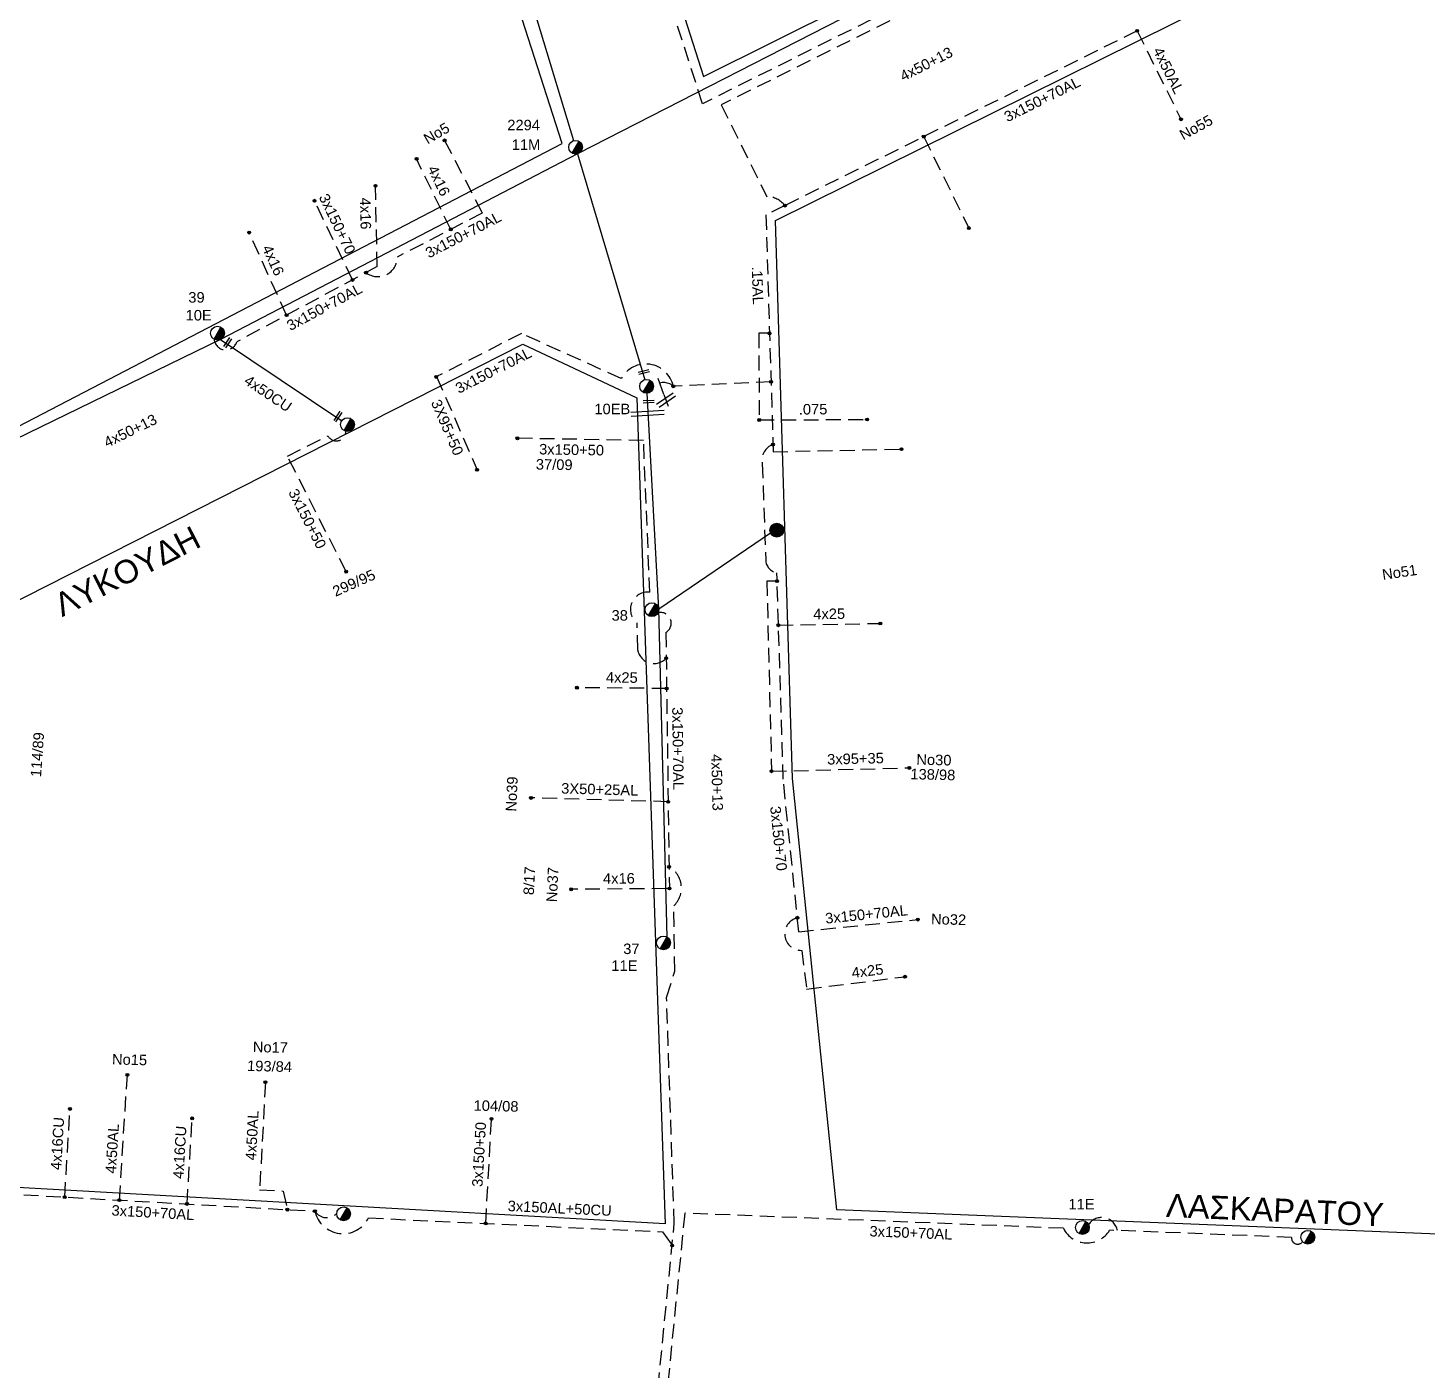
# Model space of a CAD drawing. Header units: millimetres. Extents: x 2910 to 3994, y 712 to 1224.
# Drawn here: x 3242.7 to 3362.5, y 862.5 to 977.4 of the extents above; entities that cross this region are included whole.
import ezdxf
from ezdxf.enums import TextEntityAlignment as Align

# ---------------------------------------------------------------- set-up
doc = ezdxf.new("R2010")
doc.units = ezdxf.units.MM
doc.linetypes.add('DASHED', pattern=[19.05, 12.7, -6.35])
for name, color, linetype in [('.075', 7, 'Continuous'), ('.15AL', 7, 'Continuous'), ('3x150+50', 7, 'Continuous'), ('3x150+50 XLPE', 7, 'Continuous'), ('3x150+70', 7, 'Continuous'), ('3x150+70AL', 7, 'Continuous'), ('3x150AL+50CU', 7, 'Continuous'), ('3X50+25AL', 7, 'DASHED'), ('3x95+35', 7, 'Continuous'), ('3X95+50', 7, 'Continuous'), ('4x16', 7, 'Continuous'), ('4x16CU', 7, 'Continuous'), ('4x25', 7, 'Continuous'), ('4x50+13', 7, 'Continuous'), ('4x50+16AL', 7, 'Continuous'), ('4x50AL', 7, 'Continuous'), ('4x50CU', 7, 'Continuous'), ('text διευθύνσεων', 7, 'Continuous'), ('TEXT ΚΑΛΩΔΙΩΝ', 7, 'Continuous'), ('Επιγραφές - Σχήματα', 7, 'Continuous'), ('Μηχανική τομή', 7, 'Continuous'), ('Στύλος Ξύλινος', 7, 'Continuous'), ('Στύλος Ξύλινος @ 1', 7, 'Continuous'), ('Στύλος ΦΜ', 7, 'Continuous'), ('Στύλος ΦΜ @ 1', 7, 'Continuous'), ('Συνδέσεις', 7, 'Continuous'), ('Τομή', 7, 'Continuous'), ('Υπόβαθρο ΔΕΗ', 7, 'Continuous')]:
    doc.layers.add(name, color=color, linetype=linetype)
doc.styles.get("Standard").update_dxf_attribs({"font": 'arial.ttf'})
doc.linetypes.add('SYN_LINE', pattern='A,0.5,-0.0001,["/\\/\\/\\/",Standard,S=0.1,R=0,X=0,Y=-0.05],-0.25', length=0.7501)

# ---------------------------------------------------------------- blocks, each defined once
blk = doc.blocks.new('ΥΠΑΡΧΩΝ ΤΣΙΜΕΝΤΕΝΙΟΣ ΣΤΥΛΟΣ')
at = {"layer": 'Στύλος ΦΜ'}
blk.add_hatch(color=7, dxfattribs=at).paths.add_polyline_path([(-1.29, -2.28, 0.574793), (2.62, 0, 0.268822), (1.3, 2.27)])
at = {"layer": 'Στύλος ΦΜ', "color": 7}
blk.add_line((-1.29, -2.28), (1.3, 2.27), dxfattribs=at)
blk.add_circle((0, 0), 2.62, dxfattribs=at)
at = {"layer": 'Στύλος ΦΜ', "flags": 4}
for tag, p in [('ΑΡΙΘΜΟΣ', (-4.68, 8.05)), ('ΤΥΠΟΣ', (-4.91, 3.03))]:
    blk.add_attdef(tag, p, '', height=4, dxfattribs=at)
blk = doc.blocks.new('ΥΠΑΡΧΩΝ ΞΥΛΙΝΟΣ ΣΤΥΛΟΣ')
at = {"layer": 'Στύλος Ξύλινος'}
h = blk.add_hatch(color=7, dxfattribs=at)
h.paths.add_polyline_path([(-2.62, 0, 0.270008), (-1.29, -2.28), (1.3, 2.27, 0.576266)])
h.paths.add_polyline_path([(-1.29, -2.28, 0.574793), (2.62, 0, 0.268822), (1.3, 2.27)])
at = {"layer": 'Στύλος Ξύλινος', "color": 7}
blk.add_line((-1.29, -2.28), (1.3, 2.27), dxfattribs=at)
blk.add_circle((0, 0), 2.62, dxfattribs=at)
at = {"layer": 'Στύλος Ξύλινος', "flags": 4}
for tag, p in [('ΑΡΙΘΜΟΣ', (-4.91, 8.6)), ('ΤΥΠΟΣ', (-4.85, 3.39))]:
    blk.add_attdef(tag, p, '', height=4, dxfattribs=at)
blk = doc.blocks.new('ΜΗΧΑΝΙΚΗ ΤΟΜΗ')
at = {"layer": 'Μηχανική τομή', "ltscale": 40}
for p, q in [((-1.89, 0.78), (5.69, 0.78)), ((-1.89, -0.77), (5.69, -0.77))]:
    blk.add_line(p, q, dxfattribs=at)
blk = doc.blocks.new('_ΣΥΝΔΕΣΗ')
at = {"layer": 'Συνδέσεις', "linetype": 'SYN_LINE', "ltscale": 40}
blk.add_hatch(color=256, dxfattribs=at).paths.add_polyline_path([(0.5, -0.01, 1), (-0.5, -0.01, 1)])
at = {"layer": 'Συνδέσεις'}
blk.add_circle((0, -0.01), 0.5, dxfattribs=at)
blk = doc.blocks.new('ΤΟΜΗ')
at = {"layer": 'Τομή', "ltscale": 40}
for p, q in [((-5.68, 0), (17.06, 0)), ((-5.68, -2.77), (17.06, -2.77))]:
    blk.add_line(p, q, dxfattribs=at)
blk = doc.blocks.new('τομή_')
at = {"layer": 'Επιγραφές - Σχήματα'}
for p, q in [((-1.29, -0.22), (0.13, 0.75)), ((-1.08, -0.46), (0.34, 0.51)), ((-0.66, 0.62), (-0.29, -0.37))]:
    blk.add_line(p, q, dxfattribs=at)

msp = doc.modelspace()

# ---------------------------------------------------------------- linework, layer by layer
at = {"layer": '.075', "color": 27, "linetype": 'DASHED', "lineweight": -3, "ltscale": 0.1}
msp.add_lwpolyline([(3306.2, 951.26), (3305.28, 951.26), (3305.32, 943.84), (3314.55, 943.88)], dxfattribs=at)
at = {"layer": '.15AL', "color": 27, "linetype": 'DASHED', "lineweight": -3, "ltscale": 0.1}
msp.add_lwpolyline([(3307.51, 962.2), (3305.89, 961.4), (3306.51, 941.12), (3317.5, 941.34)], dxfattribs=at)
for points in [[(3306.33, 947.11), (3297.96, 946.73, 0.37714), (3296.26, 946.72, -50.919741)], [(3306.49, 941.73, 0.367191), (3305.58, 940.13), (3305.87, 931.85, 0.350378), (3306.83, 930.74, 0.55802)]]:
    msp.add_lwpolyline(points, format="xyb", dxfattribs=at)
at = {"layer": '3x150+50', "color": 1, "linetype": 'DASHED', "lineweight": -3, "ltscale": 0.1}
msp.add_lwpolyline([(3269.94, 930.85), (3264.91, 940.73), (3268.37, 942.49, 0.792498), (3269.92, 942.87, -27.234377)], format="xyb", dxfattribs=at)
at = {"layer": '3x150+50', "color": 173, "linetype": 'DASHED', "lineweight": -3, "ltscale": 0.1}
msp.add_lwpolyline([(3281.89, 875.02), (3282.39, 883.97)], dxfattribs=at)
at = {"layer": '3x150+50 XLPE', "color": 173, "linetype": 'DASHED', "lineweight": -3, "ltscale": 0.1}
msp.add_lwpolyline([(3297.35, 923.44, -0.621072), (3294.91, 924.13), (3294.86, 926.44, -0.764885), (3295.95, 929.08), (3295.41, 942.08), (3284.61, 942.27)], format="xyb", dxfattribs=at)
at = {"layer": '3x150+70', "color": 1, "linetype": 'DASHED', "lineweight": -3, "ltscale": 0.1}
msp.add_lwpolyline([(3270.48, 955.84), (3267.23, 962.62)], dxfattribs=at)
at = {"layer": '3x150+70', "color": 27, "linetype": 'DASHED', "lineweight": -3, "ltscale": 0.1}
msp.add_lwpolyline([(3308.71, 900), (3307.37, 913.07), (3306.83, 930.74)], dxfattribs=at)
at = {"layer": '3x150+70AL', "color": 5, "linetype": 'DASHED', "lineweight": -3, "ltscale": 0.1}
for points in [[(3327.99, 986.05), (3328.53, 984.91), (3300.46, 970.93), (3280.95, 1031.9, -0.857316), (3280.22, 1034.19, 0.812051), (3280.22, 1034.19, -0.812051)], [(3351.85, 873.45, -0.758258), (3350.91, 873.82), (3335.33, 874.44, -0.59233), (3331.37, 874.6), (3298.94, 875.9), (3296.96, 855.96)], [(3335.99, 874.41, 0.672493), (3333.53, 874.93, 0.534149)]]:
    msp.add_lwpolyline(points, format="xyb", dxfattribs=at)
at = {"layer": '3x150+70AL', "color": 27, "linetype": 'DASHED', "lineweight": -3, "ltscale": 0.1}
for points in [[(3343.05, 998.44), (3345.72, 993.09), (3329.94, 985.23), (3330.14, 984.82), (3302.06, 970.83), (3305.98, 962.96, -0.241175), (3307.51, 962.2, 0.137878)], [(3297.96, 946.73, 0.694331), (3293.5, 947.39), (3284.95, 951.24), (3277.69, 947.55)]]:
    msp.add_lwpolyline(points, format="xyb", dxfattribs=at)
for points in [[(3337.69, 977.17), (3307.51, 962.2)], [(3319.41, 968.1), (3323.27, 960.28)], [(3308.71, 900), (3318.9, 901.05)]]:
    msp.add_lwpolyline(points, dxfattribs=at)
at = {"layer": '3x150+70AL', "color": 1, "linetype": 'DASHED', "lineweight": -3, "ltscale": 0.1}
for points in [[(3278.37, 967.79), (3281.6, 961.56), (3274.32, 957.79, -0.623804), (3271.64, 956.46, -3286.153623)], [(3272.6, 956.98), (3260.58, 950.53, -0.822471), (3258.63, 950.76, -9.559203)]]:
    msp.add_lwpolyline(points, format="xyb", dxfattribs=at)
at = {"layer": '3x150+70AL', "color": 173, "linetype": 'DASHED', "lineweight": -3, "ltscale": 0.1}
for points in [[(3296.65, 927.32, -0.871467), (3297.32, 925.64), (3297.62, 903.71)], [(3291.32, 857.42), (3296.28, 857.19), (3298.04, 875.01), (3297.38, 894.38), (3298.09, 896.62), (3298, 902.22, 0.502277), (3297.6, 905.56, 1.280528)], [(3214.01, 877.99, 0.70115), (3218.16, 877.96), (3232.45, 877.44, 0.47555), (3232.82, 878.01), (3267.26, 876.07, 0.490574), (3269.14, 875.89)]]:
    msp.add_lwpolyline(points, format="xyb", dxfattribs=at)
at = {"layer": '3x150AL+50CU', "color": 173, "linetype": 'DASHED', "lineweight": -3, "ltscale": 0.1}
msp.add_lwpolyline([(3267.26, 876.07, 0.703436), (3271.86, 875.49), (3297.04, 874.3), (3297.86, 873.14)], format="xyb", dxfattribs=at)
at = {"layer": '3X50+25AL', "color": 173, "linetype": 'DASHED', "lineweight": -3, "ltscale": 0.1}
msp.add_lwpolyline([(3297.52, 911.14), (3285.75, 911.47)], dxfattribs=at)
at = {"layer": '3x95+35', "color": 27, "linetype": 'DASHED', "lineweight": -3, "ltscale": 0.1}
msp.add_lwpolyline([(3306.85, 930.04), (3305.97, 930.04), (3306.37, 913.75), (3318.17, 914.04)], dxfattribs=at)
at = {"layer": '3X95+50', "color": 27, "linetype": 'DASHED', "lineweight": -3, "ltscale": 0.1}
msp.add_lwpolyline([(3277.69, 947.55), (3281.15, 939.57)], dxfattribs=at)
at = {"layer": '4x16', "color": 1, "linetype": 'DASHED', "lineweight": -3, "ltscale": 0.1}
for points in [[(3278.9, 960.16), (3275.97, 966.2)], [(3272.6, 956.98), (3272.45, 963.88)], [(3264.84, 952.81), (3261.63, 959.89)]]:
    msp.add_lwpolyline(points, dxfattribs=at)
at = {"layer": '4x16CU', "color": 173, "linetype": 'DASHED', "lineweight": -3, "ltscale": 0.1}
for points in [[(3245.84, 877.28), (3246.28, 884.83)], [(3256.31, 876.69), (3256.75, 884.02)]]:
    msp.add_lwpolyline(points, dxfattribs=at)
at = {"layer": '4x25', "color": 27, "linetype": 'DASHED', "lineweight": -3, "ltscale": 0.1}
msp.add_lwpolyline([(3306.96, 926.26), (3315.68, 926.41)], dxfattribs=at)
at = {"layer": '4x25', "color": 173, "linetype": 'DASHED', "lineweight": -3, "ltscale": 0.1}
for points in [[(3297.38, 920.84), (3289.69, 920.91)], [(3297.39, 903.7), (3289.21, 903.64)]]:
    msp.add_lwpolyline(points, dxfattribs=at)
at = {"layer": '4x25', "color": 27, "linetype": 'DASHED', "lineweight": -3, "ltscale": 0.1}
msp.add_lwpolyline([(3308.59, 901.19, 0.907196), (3308.96, 898.41), (3309.38, 895.09), (3317.8, 896.15)], format="xyb", dxfattribs=at)
at = {"layer": '4x50+13', "color": 1, "linetype": 'Continuous', "lineweight": -3, "ltscale": 0.1}
msp.add_lwpolyline([(3321.13, 982.7), (3289.76, 966.64), (3259.17, 950.74), (3227.2, 935.16)], dxfattribs=at)
at = {"layer": '4x50+13', "color": 173, "linetype": 'Continuous', "lineweight": -3, "ltscale": 0.1}
for points in [[(3297.42, 899.55), (3296.71, 927.67), (3295.71, 946.13)], [(3296.71, 927.67), (3306.28, 934.17)]]:
    msp.add_lwpolyline(points, dxfattribs=at)
at = {"layer": '4x50+16AL', "color": 1, "linetype": 'Continuous', "lineweight": -3, "ltscale": 0.1}
for points in [[(3266.63, 1039.34), (3271.71, 1024.34), (3280, 998.9), (3289.42, 967.77)], [(3289.76, 966.64), (3295.51, 947.29)]]:
    msp.add_lwpolyline(points, dxfattribs=at)
at = {"layer": '4x50AL', "color": 27, "linetype": 'DASHED', "lineweight": -3, "ltscale": 0.1}
msp.add_lwpolyline([(3337.69, 977.17), (3341.44, 969.59)], dxfattribs=at)
at = {"layer": '4x50AL', "color": 173, "linetype": 'DASHED', "lineweight": -3, "ltscale": 0.1}
for points in [[(3250.52, 877.01), (3251.2, 887.74)], [(3263.02, 887.11), (3262.53, 877.9), (3264.55, 877.79), (3264.91, 876.2)]]:
    msp.add_lwpolyline(points, dxfattribs=at)
at = {"layer": '4x50CU', "color": 1, "linetype": 'SYN_LINE', "lineweight": -3, "ltscale": 10}
msp.add_lwpolyline([(3259.17, 950.74), (3269.56, 943.77)], dxfattribs=at)
at = {"layer": 'Υπόβαθρο ΔΕΗ', "linetype": 'Continuous', "lineweight": -3}
for points in [[(3269.63, 1069.91), (3300.55, 973.27), (3361.19, 1003.48), (3348.76, 1053.1), (3345.28, 1067.18), (3340.16, 1081.1), (3333.38, 1096.63), (3327.02, 1111.22), (3319.51, 1123.05), (3310.9, 1124.74), (3269.63, 1069.91)], [(3255.46, 1051.21), (3201.95, 979.91), (3226.99, 935.58), (3288.43, 967.52), (3278.98, 996.93), (3274.44, 1011.14), (3261.92, 1050.34), (3255.46, 1051.21)], [(3306.71, 960.91), (3359.39, 987.04), (3364.97, 984.89), (3375.71, 882.72), (3367.7, 873.94), (3311.96, 876.18)], [(3311.96, 876.18), (3308.17, 913.12), (3306.71, 960.91)], [(3232.09, 878.65), (3233.2, 924.01), (3285.06, 950.33)], [(3285.06, 950.33), (3294.83, 945.73)], [(3297.16, 946.02), (3296.65, 947.39)], [(3294.83, 945.73), (3297.25, 874.98), (3232.09, 878.65)]]:
    msp.add_lwpolyline(points, dxfattribs=at)

# ---------------------------------------------------------------- block references
at = {"layer": 'Επιγραφές - Σχήματα'}
msp.add_blockref('τομή_', (3297.82, 945.4), dxfattribs=at)
at = {"layer": 'Μηχανική τομή', "lineweight": -3, "xscale": 0.1249999999999999, "yscale": 0.1249999999999999, "zscale": 0.2499999999999677}
for p, rotation in [((3259.91, 950.66), 236.2969894102244), ((3295.67, 947.99), 194.1136315462945), ((3296.09, 945.41), 183.3685172509942), ((3269.35, 944.33), 236.2969894102244)]:
    msp.add_blockref('ΜΗΧΑΝΙΚΗ ΤΟΜΗ', p, dxfattribs=dict(at, rotation=rotation))
at = {"layer": 'Στύλος Ξύλινος @ 1', "lineweight": -3, "ltscale": 40, "xscale": 0.2250000000000227, "yscale": 0.2250000000000227, "zscale": 0.2250000000000227}
msp.add_blockref('ΥΠΑΡΧΩΝ ΞΥΛΙΝΟΣ ΣΤΥΛΟΣ', (3306.82, 934.4), dxfattribs=at)
at = {"layer": 'Στύλος ΦΜ @ 1', "lineweight": -3, "ltscale": 40}
ref = msp.add_blockref('ΥΠΑΡΧΩΝ ΤΣΙΜΕΝΤΕΝΙΟΣ ΣΤΥΛΟΣ', (3289.59, 967.2), dxfattribs=dict(at, xscale=0.225, yscale=0.225, zscale=0.225))
ref.add_attrib('ΤΥΠΟΣ', '11M', dxfattribs={"layer": 'Στύλος ΦΜ', "height": 0.9, "flags": 4}).set_placement((3284.12, 966.7), align=Align.BOTTOM_LEFT)
ref.add_attrib('ΑΡΙΘΜΟΣ', '2294', (3283.74, 968.65), dxfattribs={"layer": 'Στύλος ΦΜ', "height": 0.9, "flags": 4})
ref = msp.add_blockref('ΥΠΑΡΧΩΝ ΤΣΙΜΕΝΤΕΝΙΟΣ ΣΤΥΛΟΣ', (3258.92, 951.27), dxfattribs=dict(at, xscale=0.225, yscale=0.225, zscale=0.225))
ref.add_attrib('ΤΥΠΟΣ', '10Ε', dxfattribs={"layer": 'Στύλος ΦΜ', "height": 0.9, "flags": 4}).set_placement((3256.19, 952.09), align=Align.BOTTOM_LEFT)
ref.add_attrib('ΑΡΙΘΜΟΣ', '39', (3256.42, 953.89), dxfattribs={"layer": 'Στύλος ΦΜ', "height": 0.9, "flags": 4})
ref = msp.add_blockref('ΥΠΑΡΧΩΝ ΤΣΙΜΕΝΤΕΝΙΟΣ ΣΤΥΛΟΣ', (3295.67, 946.72), dxfattribs=dict(at, xscale=0.225, yscale=0.225, zscale=0.225))
ref.add_attrib('ΤΥΠΟΣ', '10ΕΒ', dxfattribs={"layer": 'Στύλος ΦΜ', "height": 0.9, "flags": 4}).set_placement((3291.2, 944.06), align=Align.BOTTOM_LEFT)
at = {"layer": 'Στύλος ΦΜ @ 1', "lineweight": -3, "ltscale": 40, "xscale": 0.225, "yscale": 0.225, "zscale": 0.225}
for p in [(3270.05, 943.44), (3269.72, 875.84), (3352.3, 873.83)]:
    msp.add_blockref('ΥΠΑΡΧΩΝ ΤΣΙΜΕΝΤΕΝΙΟΣ ΣΤΥΛΟΣ', p, dxfattribs=at)
at = {"layer": 'Στύλος ΦΜ @ 1', "lineweight": -3, "ltscale": 40}
ref = msp.add_blockref('ΥΠΑΡΧΩΝ ΤΣΙΜΕΝΤΕΝΙΟΣ ΣΤΥΛΟΣ', (3296.13, 927.59), dxfattribs=dict(at, xscale=0.225, yscale=0.225, zscale=0.225))
ref.add_attrib('ΑΡΙΘΜΟΣ', '38', (3292.67, 926.65), dxfattribs={"layer": 'Στύλος ΦΜ', "height": 0.9, "flags": 4})
ref = msp.add_blockref('ΥΠΑΡΧΩΝ ΤΣΙΜΕΝΤΕΝΙΟΣ ΣΤΥΛΟΣ', (3297.12, 899.04), dxfattribs=dict(at, xscale=0.225, yscale=0.225, zscale=0.225))
ref.add_attrib('ΤΥΠΟΣ', '11E', dxfattribs={"layer": 'Στύλος ΦΜ', "height": 0.9, "flags": 4}).set_placement((3292.65, 896.38), align=Align.BOTTOM_LEFT)
ref.add_attrib('ΑΡΙΘΜΟΣ', '37', (3293.67, 898.09), dxfattribs={"layer": 'Στύλος ΦΜ', "height": 0.9, "flags": 4})
ref = msp.add_blockref('ΥΠΑΡΧΩΝ ΤΣΙΜΕΝΤΕΝΙΟΣ ΣΤΥΛΟΣ', (3333, 874.67), dxfattribs=dict(at, xscale=0.225, yscale=0.225, zscale=0.225))
ref.add_attrib('ΤΥΠΟΣ', '11Ε', dxfattribs={"layer": 'Στύλος ΦΜ', "height": 0.9, "flags": 4}).set_placement((3331.8, 875.95), align=Align.BOTTOM_LEFT)
at = {"layer": 'Συνδέσεις', "lineweight": -3, "xscale": 0.25, "yscale": 0.25, "zscale": 0.25}
for p in [(3337.69, 977.17), (3341.44, 969.6), (3319.41, 968.11), (3278.37, 967.79), (3275.97, 966.21), (3272.45, 963.89), (3267.23, 962.62), (3307.52, 962.2), (3261.63, 959.89), (3278.9, 960.16), (3323.27, 960.28), (3271.64, 956.46), (3270.48, 955.84), (3264.84, 952.82), (3306.2, 951.26), (3277.65, 947.53), (3297.96, 946.73), (3306.33, 947.11), (3305.32, 943.84), (3314.55, 943.88), (3284.61, 942.27), (3306.49, 941.73), (3317.5, 941.34), (3281.15, 939.57), (3269.94, 930.85), (3306.85, 930.04), (3306.96, 926.26), (3315.68, 926.41), (3297.35, 923.44), (3289.7, 920.91), (3297.38, 920.84), (3306.37, 913.75), (3318.17, 914.04), (3285.76, 911.47), (3297.52, 911.14), (3297.6, 905.56), (3289.21, 903.64), (3297.62, 903.71), (3308.59, 901.2), (3318.9, 901.05), (3317.8, 896.15), (3251.2, 887.74), (3263.02, 887.11), (3246.28, 884.83), (3256.75, 884.02), (3282.39, 883.97), (3245.84, 877.28), (3250.52, 877.02), (3256.31, 876.69), (3264.91, 876.2), (3267.26, 876.07), (3281.89, 875.02), (3297.86, 873.14)]:
    msp.add_blockref('_ΣΥΝΔΕΣΗ', p, dxfattribs=at)
at = {"layer": 'Τομή', "lineweight": -3, "xscale": 0.125, "yscale": 0.125, "zscale": 0.2499999999999997, "rotation": 3.414891450011851}
msp.add_blockref('ΤΟΜΗ', (3295.04, 944.54), dxfattribs=at)

# ---------------------------------------------------------------- texts
at = {"layer": 'text διευθύνσεων', "color": 7, "linetype": 'Continuous', "lineweight": -3, "ltscale": 0.1}
for s, rotation, p in [('ΛΥΚΟΥΔΗ', 26.9109, (3251.18, 930.89)), ('ΛΑΣΚΑΡΑΤΟΥ', 357.4522, (3349.49, 876.17))]:
    msp.add_text(s, height=2, rotation=rotation, dxfattribs=at).set_placement(p, align=Align.MIDDLE_CENTER)
at = {"layer": 'TEXT ΚΑΛΩΔΙΩΝ', "color": 7, "linetype": 'Continuous', "lineweight": -3, "ltscale": 0.1}
for s, rotation, p in [('4x50+13', 27.1106, (3319.62, 974.33)), ('4x50AL', 296.381, (3340.37, 973.78)), ('3x150+70AL', 26.381, (3329.55, 971.31)), ('No55', 29.1121, (3342.73, 968.9)), ('No5', 30.3509, (3277.68, 968.4)), ('4x16', 295.8114, (3277.88, 964.33)), ('3x150+70', 295.5893, (3269.18, 960.63)), ('4x16', 271.1896, (3271.6, 961.52)), ('3x150+70AL', 27.3795, (3279.97, 959.7)), ('4x16', 294.4516, (3263.69, 957.52)), ('.15AL', 271.7495, (3305.18, 955.35)), ('3x150+70AL', 28.222, (3268.07, 953.52)), ('3x150+70AL', 26.9034, (3282.55, 948.08)), ('4x50CU', 326.179, (3263.25, 946.11)), ('3X95+50', 293.4335, (3278.6, 943.2)), ('4x50+13', 25.976, (3251.45, 942.92)), ('.075', 0.278, (3309.93, 944.76)), ('3x150+50 ', 359.0098, (3289.42, 941.29)), ('37/09', 359.0098, (3287.76, 940.02)), ('3x150+50', 297.0101, (3266.62, 935.38)), ('No51', 8.1929, (3360.16, 930.8)), ('299/95', 24.0561, (3270.6, 929.88)), ('4x25', 0.9847, (3311.31, 927.23)), ('4x25', 359.4816, (3293.55, 921.78)), ('3x150+70AL', 270.7917, (3298.36, 915.69)), ('114/89', 85.9554, (3243.49, 915.17)), ('4x50+13', 271.4396, (3301.71, 912.79)), ('3x95+35', 1.4151, (3313.56, 914.83)), ('No30', 358.5017, (3320.28, 914.73)), ('No39', 87.3553, (3284.12, 911.8)), ('138/98', 358.5017, (3320.19, 913.47)), ('3X50+25AL', 358.3859, (3291.66, 912.2)), ('3x150+70', 275.8691, (3306.98, 907.99)), ('8/17', 87.3553, (3285.62, 904.37)), ('No37', 87.3553, (3287.6, 904.04)), ('4x16', 0.4437, (3293.3, 904.57)), ('3x150+70AL', 5.8691, (3314.5, 901.5)), ('No32', 358.5017, (3321.54, 901.06)), ('4x25', 7.132, (3314.59, 896.65)), ('No17', 358.5017, (3263.45, 890.11)), ('No15', 358.5017, (3251.39, 889.05)), ('193/84', 358.5017, (3263.38, 888.48)), ('104/08', 358.5017, (3282.78, 885.08)), ('4x50AL', 86.9863, (3261.88, 882.55)), ('4x16CU', 86.6861, (3245.21, 881.86)), ('4x50AL', 86.341, (3249.9, 881.43)), ('4x16CU', 86.5879, (3255.68, 881.11)), ('3x150+50', 86.7704, (3281.32, 880.93)), ('3x150+70AL', 356.7726, (3253.39, 875.95)), ('3x150AL+50CU', 357.2863, (3288.23, 876.32)), ('3x150+70AL', 357.703, (3318.31, 874.22))]:
    msp.add_text(s, height=0.9, rotation=rotation, dxfattribs=at).set_placement(p, align=Align.MIDDLE_CENTER)

doc.saveas('drawing.dxf')
